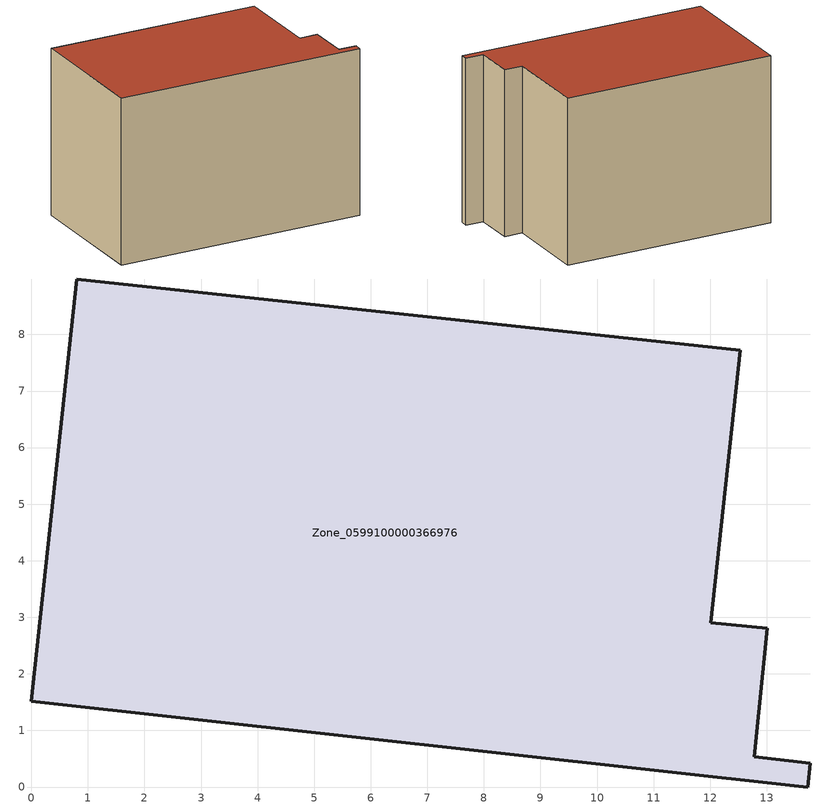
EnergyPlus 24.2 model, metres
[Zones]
Zone_0599100000366976
 floor ground (C_G): 0,1.51 0.8,8.98 12.53,7.72 12.01,2.9 13.01,2.8 12.78,0.54 13.77,0.42 13.72,0 z0
 wall outside (C_F): 13.01,2.8 12.01,2.9 12.53,7.72 0.8,8.98 0,1.51 13.72,0 13.77,0.42 12.78,0.54 13.01,2.8 z0:9.2
 roof outside (C_R): 12.53,7.72 0.8,8.98 0,1.51 13.72,0 13.77,0.42 12.78,0.54 13.01,2.8 12.01,2.9 z9.2
[BUILDING]
Pand.0599100000366976: North Axis=0; Terrain=City; Loads Convergence Tolerance Value=0.04; Temperature Convergence Tolerance Value=0.4; Solar Distribution=FullExterior; Maximum Number of Warmup Days=25; Minimum Number of Warmup Days=1
[Site:Location]
Rotterdam.The.Hague.AP_ZH_NLD Design_Conditions: Latitude=51.96; Longitude=4.45; Time Zone=1; Elevation=-4.5
[SITE:GROUNDTEMPERATURE:BUILDINGSURFACE]
18, 18, 18, 18, 18, 18, 18, 18, 18, 18, 18, 18
[MATERIAL] Thermal Absorptance=0.9; Solar Absorptance=0.7; Visible Absorptance=0.7
Name | Roughness | Thickness | Conductivity | Density | Specific Heat
G.TI.1992-2005 | MediumSmooth | 0.15 | 0.06 | 540 | 1210
F.TI.1992-2005 | Rough | 0.3 | 0.12 | 1920 | 840
R.TI.1992-2005 | MediumRough | 0.2 | 0.08 | 1500 | 1000
[CONSTRUCTION]
C_G: G.TI.1992-2005
C_F: F.TI.1992-2005
C_R: R.TI.1992-2005
[ZONE]
Zone_0599100000366976: Type=1; Multiplier=1; Ceiling Height=Autocalculate; Volume=Autocalculate; Floor Area=autocalculate; Part of Total Floor Area=Yes
[ZONEINFILTRATION:DESIGNFLOWRATE]
Infil_Zone_0599100000366976: Zone or ZoneList or Space or SpaceList=Zone_0599100000366976; Schedule=AlwaysOn; Design Flow Rate Calculation Method=Flow/Area; Flow Rate per Floor Area=0.0015; Constant Term Coefficient=1; Temperature Term Coefficient=0; Velocity Term Coefficient=0; Velocity Squared Term Coefficient=0
[HVACTEMPLATE:ZONE:IDEALLOADSAIRSYSTEM]
Zone_0599100000366976: Maximum Heating Supply Air Temperature=50; Minimum Cooling Supply Air Temperature=13; Maximum Heating Supply Air Humidity Ratio=0.0156; Minimum Cooling Supply Air Humidity Ratio=0.0077; Heating Limit=NoLimit; Cooling Limit=NoLimit; Dehumidification Control Type=ConstantSensibleHeatRatio; Cooling Sensible Heat Ratio=0.7; Dehumidification Setpoint=60; Humidification Control Type=None; Humidification Setpoint=30; Outdoor Air Method=None; Outdoor Air Flow Rate per Person=0.00944; Outdoor Air Flow Rate per Zone Floor Area=0; Outdoor Air Flow Rate per Zone=0; Demand Controlled Ventilation Type=None; Outdoor Air Economizer Type=NoEconomizer; Heat Recovery Type=None; Sensible Heat Recovery Effectiveness=0.7; Latent Heat Recovery Effectiveness=0.65
[ZONECONTROL:THERMOSTAT]
ThermostatControl_Zone_0599100000366976: Zone or ZoneList=Zone_0599100000366976; Control Type Schedule=DualSetpointControlType; Control 1=Thermostat_Zone_0599100000366976; Temperature Difference Between Cutout And Setpoint=0
[THERMOSTATSETPOINT:DUALSETPOINT]
Thermostat_Zone_0599100000366976: Heating Setpoint Temperature Schedule=HeatingSetpoint_Zone_0599100000366976; Cooling Setpoint Temperature Schedule=CoolingSetpoint_Zone_0599100000366976
[SCHEDULE:COMPACT]
HeatingSetpoint_Zone_0599100000366976: Through: 12/31, For: AllDays, Until: 24:00, 21
CoolingSetpoint_Zone_0599100000366976: Through: 12/31, For: AllDays, Until: 24:00, 24
DualSetpointControlType: Through: 12/31, For: AllDays, Until: 24:00, 4
AlwaysOn: Through: 12/31, For: AllDays, Until: 24:00, 1
